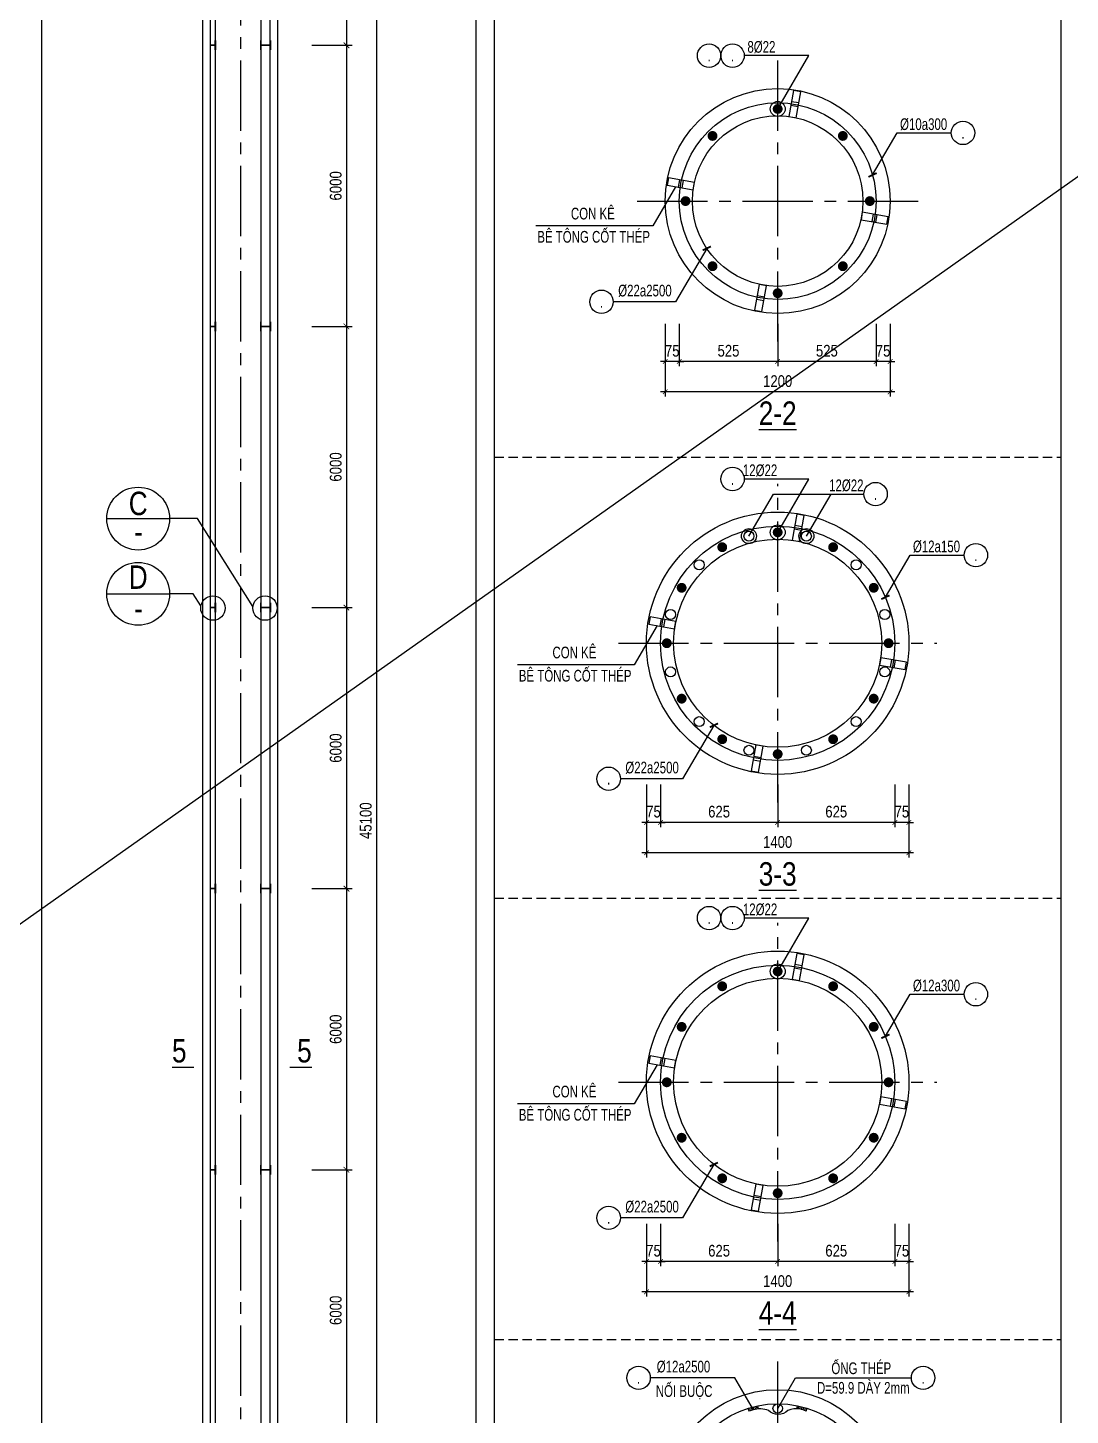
# Model space of a CAD drawing. Extents: x 171424 to 249266, y 74893 to 149166.
# Drawn here: x 203623 to 209186, y 135074 to 142478 of the extents above; entities that cross this region are included whole.
import ezdxf
from ezdxf.enums import TextEntityAlignment as Align

# ---------------------------------------------------------------- set-up
doc = ezdxf.new("R2010")
doc.units = 0
doc.header["$LTSCALE"] = 500
doc.header["$MEASUREMENT"] = 0
doc.header["$PDMODE"] = 3
doc.linetypes.add('CENTER2', pattern=[1.125, 0.75, -0.125, 0.125, -0.125])
doc.linetypes.add('HIDDEN', pattern=[0.375, 0.25, -0.125])
doc.layers.get('0').update_dxf_attribs({"linetype": 'CONTINUOUS'})
doc.layers.get('DEFPOINTS').update_dxf_attribs({"linetype": 'CONTINUOUS'})
for name, color, linetype in [('01.CDC.AXIS', 160, 'CENTER2'), ('02.CDC.DIM', 1, 'CONTINUOUS'), ('03.CDC.BORDER', 3, 'CONTINUOUS'), ('04.CDC.HIDDEN', 8, 'HIDDEN'), ('05.CDC.STEEL', 4, 'CONTINUOUS'), ('06.CDC.TEXT', 2, 'CONTINUOUS'), ('10.CDC.HATCH', 9, 'CONTINUOUS'), ('11.CDC.NOTE', 8, 'CONTINUOUS')]:
    doc.layers.add(name, color=color, linetype=linetype)
doc.layers.add('KCS_Plotter', color=11, linetype='CONTINUOUS', plot=False)
doc.styles.add('ARIAL', font='arial.ttf', dxfattribs={"width": 0.8})
doc.dimstyles.new('DIM100-25', dxfattribs={"dimtxt": 63, "dimasz": 30, "dimexe": 30, "dimexo": 0, "dimgap": 25, "dimtad": 1, "dimdec": 0, "dimlfac": 4, "dimzin": 0, "dimdsep": 46, "dimtxsty": 'ARIAL', "dimblk": 'ARCHTICK', "dimblk1": 'ARCHTICK', "dimblk2": 'D', "dimcen": 0, "dimdle": 30, "dimclrd": 1, "dimclre": 1, "dimclrt": 2, "dimadec": 0, "dimazin": 0, "dimtfac": 1, "dimtdec": 0, "dimtix": 1, "dimtofl": 0, "dimtmove": 2, "dimatfit": 3, "dimldrblk": 'ARCHTICK', "dimfxl": 1, "dimtolj": 1, "dimtzin": 0, "dimarcsym": 0})
doc.dimstyles.new('DIM25', dxfattribs={"dimscale": 25, "dimtxt": 2.5, "dimasz": 1, "dimexe": 1, "dimexo": 0, "dimgap": 1, "dimtad": 1, "dimdec": 0, "dimdsep": 46, "dimtxsty": 'ARIAL', "dimblk": 'ARCHTICK', "dimcen": 1, "dimdle": 1, "dimclrd": 1, "dimclre": 1, "dimclrt": 2, "dimadec": 0, "dimazin": 0, "dimtfac": 1, "dimtdec": 0, "dimtix": 1, "dimtmove": 2, "dimatfit": 3, "dimldrblk": 'ARCHTICK', "dimfxl": 1, "dimtolj": 1, "dimtzin": 0, "dimarcsym": 0})

# ---------------------------------------------------------------- blocks, each defined once
blk = doc.blocks.new('_ArchTick')
at = {"color": 0, "linetype": 'ByBlock', "const_width": 0.15}
blk.add_lwpolyline([(-0.5, -0.5), (0.5, 0.5)], dxfattribs=at)
blk = doc.blocks.new('*D490')
at = {"layer": '02.CDC.DIM', "color": 1, "lineweight": -2, "transparency": 16777216}
for p, q in [((206924.6, 138439.2), (206924.6, 138050.8)), ((208324.6, 138439.2), (208324.6, 138050.8)), ((208349.6, 138075.8), (206899.6, 138075.8))]:
    blk.add_line(p, q, dxfattribs=at)
at = {"layer": 'DEFPOINTS', "color": 0, "transparency": 16777216}
for p in [(206924.6, 138439.2), (208324.6, 138439.2), (206924.6, 138075.8)]:
    blk.add_point(p, dxfattribs=at)
at = {"layer": '02.CDC.DIM', "color": 1, "lineweight": -2, "transparency": 16777216, "xscale": 25, "yscale": 25, "zscale": 25, "rotation": 180}
blk.add_blockref('_ArchTick', (206924.6, 138075.8), dxfattribs=at)
at = {"layer": '02.CDC.DIM', "color": 1, "lineweight": -2, "transparency": 16777216, "xscale": 25, "yscale": 25, "zscale": 25}
blk.add_blockref('_ArchTick', (208324.6, 138075.8), dxfattribs=at)
at = {"layer": '02.CDC.DIM', "color": 2, "transparency": 16777216, "insert": (207624.6, 138132.7), "char_height": 62.5, "attachment_point": 5, "style": 'ARIAL'}
blk.add_mtext('\\A1;1400', dxfattribs=at)
blk = doc.blocks.new('*D491')
at = {"layer": '02.CDC.DIM', "color": 1, "lineweight": -2, "transparency": 16777216}
for p, q in [((207624.6, 138439.2), (207624.6, 138212.9)), ((208249.6, 138439.2), (208249.6, 138212.9)), ((208274.6, 138237.9), (207599.6, 138237.9))]:
    blk.add_line(p, q, dxfattribs=at)
at = {"layer": 'DEFPOINTS', "color": 0, "transparency": 16777216}
for p in [(207624.6, 138439.2), (208249.6, 138439.2), (207624.6, 138237.9)]:
    blk.add_point(p, dxfattribs=at)
at = {"layer": '02.CDC.DIM', "color": 1, "lineweight": -2, "transparency": 16777216, "xscale": 25, "yscale": 25, "zscale": 25, "rotation": 180}
blk.add_blockref('_ArchTick', (207624.6, 138237.9), dxfattribs=at)
at = {"layer": '02.CDC.DIM', "color": 1, "lineweight": -2, "transparency": 16777216, "xscale": 25, "yscale": 25, "zscale": 25}
blk.add_blockref('_ArchTick', (208249.6, 138237.9), dxfattribs=at)
at = {"layer": '02.CDC.DIM', "color": 2, "transparency": 16777216, "insert": (207937.1, 138294.8), "char_height": 62.5, "attachment_point": 5, "style": 'ARIAL'}
blk.add_mtext('\\A1;625', dxfattribs=at)
blk = doc.blocks.new('*D492')
at = {"layer": '02.CDC.DIM', "color": 1, "lineweight": -2, "transparency": 16777216}
for p, q in [((206924.6, 138439.2), (206924.6, 138212.9)), ((206999.6, 138439.2), (206999.6, 138212.9)), ((206924.6, 138237.9), (206899.6, 138237.9)), ((206999.6, 138237.9), (206924.6, 138237.9)), ((206999.6, 138237.9), (207024.6, 138237.9))]:
    blk.add_line(p, q, dxfattribs=at)
at = {"layer": 'DEFPOINTS', "color": 0, "transparency": 16777216}
for p in [(206924.6, 138439.2), (206999.6, 138439.2), (206924.6, 138237.9)]:
    blk.add_point(p, dxfattribs=at)
at = {"layer": '02.CDC.DIM', "color": 1, "lineweight": -2, "transparency": 16777216, "xscale": 25, "yscale": 25, "zscale": 25}
blk.add_blockref('_ArchTick', (206924.6, 138237.9), dxfattribs=at)
at = {"layer": '02.CDC.DIM', "color": 1, "lineweight": -2, "transparency": 16777216, "xscale": 25, "yscale": 25, "zscale": 25, "rotation": 180}
blk.add_blockref('_ArchTick', (206999.6, 138237.9), dxfattribs=at)
at = {"layer": '02.CDC.DIM', "color": 2, "transparency": 16777216, "insert": (206962.1, 138294.7), "char_height": 62.5, "attachment_point": 5, "style": 'ARIAL'}
blk.add_mtext('\\A1;75', dxfattribs=at)
blk = doc.blocks.new('*D493')
at = {"layer": '02.CDC.DIM', "color": 1, "lineweight": -2, "transparency": 16777216}
for p, q in [((206999.6, 138439.2), (206999.6, 138212.9)), ((207624.6, 138422.8), (207624.6, 138212.9)), ((207649.6, 138237.9), (206974.6, 138237.9))]:
    blk.add_line(p, q, dxfattribs=at)
at = {"layer": 'DEFPOINTS', "color": 0, "transparency": 16777216}
for p in [(206999.6, 138439.2), (207624.6, 138422.8), (206999.6, 138237.9)]:
    blk.add_point(p, dxfattribs=at)
at = {"layer": '02.CDC.DIM', "color": 1, "lineweight": -2, "transparency": 16777216, "xscale": 25, "yscale": 25, "zscale": 25, "rotation": 180}
blk.add_blockref('_ArchTick', (206999.6, 138237.9), dxfattribs=at)
at = {"layer": '02.CDC.DIM', "color": 1, "lineweight": -2, "transparency": 16777216, "xscale": 25, "yscale": 25, "zscale": 25}
blk.add_blockref('_ArchTick', (207624.6, 138237.9), dxfattribs=at)
at = {"layer": '02.CDC.DIM', "color": 2, "transparency": 16777216, "insert": (207312.1, 138294.8), "char_height": 62.5, "attachment_point": 5, "style": 'ARIAL'}
blk.add_mtext('\\A1;625', dxfattribs=at)
blk = doc.blocks.new('*D494')
at = {"layer": '02.CDC.DIM', "color": 1, "lineweight": -2, "transparency": 16777216}
for p, q in [((208249.6, 138439.2), (208249.6, 138212.9)), ((208324.6, 138439.2), (208324.6, 138212.9)), ((208249.6, 138237.9), (208224.6, 138237.9)), ((208324.6, 138237.9), (208249.6, 138237.9)), ((208324.6, 138237.9), (208349.6, 138237.9))]:
    blk.add_line(p, q, dxfattribs=at)
at = {"layer": 'DEFPOINTS', "color": 0, "transparency": 16777216}
for p in [(208249.6, 138439.2), (208324.6, 138439.2), (208249.6, 138237.9)]:
    blk.add_point(p, dxfattribs=at)
at = {"layer": '02.CDC.DIM', "color": 1, "lineweight": -2, "transparency": 16777216, "xscale": 25, "yscale": 25, "zscale": 25}
blk.add_blockref('_ArchTick', (208249.6, 138237.9), dxfattribs=at)
at = {"layer": '02.CDC.DIM', "color": 1, "lineweight": -2, "transparency": 16777216, "xscale": 25, "yscale": 25, "zscale": 25, "rotation": 180}
blk.add_blockref('_ArchTick', (208324.6, 138237.9), dxfattribs=at)
at = {"layer": '02.CDC.DIM', "color": 2, "transparency": 16777216, "insert": (208287.1, 138294.7), "char_height": 62.5, "attachment_point": 5, "style": 'ARIAL'}
blk.add_mtext('\\A1;75', dxfattribs=at)
blk = doc.blocks.new('*D495')
at = {"layer": '02.CDC.DIM', "color": 1, "lineweight": -2, "transparency": 16777216}
for p, q in [((206924.6, 136096.4), (206924.6, 135708)), ((208324.6, 136096.4), (208324.6, 135708)), ((208349.6, 135733), (206899.6, 135733))]:
    blk.add_line(p, q, dxfattribs=at)
at = {"layer": 'DEFPOINTS', "color": 0, "transparency": 16777216}
for p in [(206924.6, 136096.4), (208324.6, 136096.4), (206924.6, 135733)]:
    blk.add_point(p, dxfattribs=at)
at = {"layer": '02.CDC.DIM', "color": 1, "lineweight": -2, "transparency": 16777216, "xscale": 25, "yscale": 25, "zscale": 25, "rotation": 180}
blk.add_blockref('_ArchTick', (206924.6, 135733), dxfattribs=at)
at = {"layer": '02.CDC.DIM', "color": 1, "lineweight": -2, "transparency": 16777216, "xscale": 25, "yscale": 25, "zscale": 25}
blk.add_blockref('_ArchTick', (208324.6, 135733), dxfattribs=at)
at = {"layer": '02.CDC.DIM', "color": 2, "transparency": 16777216, "insert": (207624.6, 135789.9), "char_height": 62.5, "attachment_point": 5, "style": 'ARIAL'}
blk.add_mtext('\\A1;1400', dxfattribs=at)
blk = doc.blocks.new('*D496')
at = {"layer": '02.CDC.DIM', "color": 1, "lineweight": -2, "transparency": 16777216}
for p, q in [((207624.6, 136096.4), (207624.6, 135870.1)), ((208249.6, 136096.4), (208249.6, 135870.1)), ((208274.6, 135895.1), (207599.6, 135895.1))]:
    blk.add_line(p, q, dxfattribs=at)
at = {"layer": 'DEFPOINTS', "color": 0, "transparency": 16777216}
for p in [(207624.6, 136096.4), (208249.6, 136096.4), (207624.6, 135895.1)]:
    blk.add_point(p, dxfattribs=at)
at = {"layer": '02.CDC.DIM', "color": 1, "lineweight": -2, "transparency": 16777216, "xscale": 25, "yscale": 25, "zscale": 25, "rotation": 180}
blk.add_blockref('_ArchTick', (207624.6, 135895.1), dxfattribs=at)
at = {"layer": '02.CDC.DIM', "color": 1, "lineweight": -2, "transparency": 16777216, "xscale": 25, "yscale": 25, "zscale": 25}
blk.add_blockref('_ArchTick', (208249.6, 135895.1), dxfattribs=at)
at = {"layer": '02.CDC.DIM', "color": 2, "transparency": 16777216, "insert": (207937.1, 135952), "char_height": 62.5, "attachment_point": 5, "style": 'ARIAL'}
blk.add_mtext('\\A1;625', dxfattribs=at)
blk = doc.blocks.new('*D497')
at = {"layer": '02.CDC.DIM', "color": 1, "lineweight": -2, "transparency": 16777216}
for p, q in [((206924.6, 136096.4), (206924.6, 135870.1)), ((206999.6, 136096.4), (206999.6, 135870.1)), ((206924.6, 135895.1), (206899.6, 135895.1)), ((206999.6, 135895.1), (206924.6, 135895.1)), ((206999.6, 135895.1), (207024.6, 135895.1))]:
    blk.add_line(p, q, dxfattribs=at)
at = {"layer": 'DEFPOINTS', "color": 0, "transparency": 16777216}
for p in [(206924.6, 136096.4), (206999.6, 136096.4), (206924.6, 135895.1)]:
    blk.add_point(p, dxfattribs=at)
at = {"layer": '02.CDC.DIM', "color": 1, "lineweight": -2, "transparency": 16777216, "xscale": 25, "yscale": 25, "zscale": 25}
blk.add_blockref('_ArchTick', (206924.6, 135895.1), dxfattribs=at)
at = {"layer": '02.CDC.DIM', "color": 1, "lineweight": -2, "transparency": 16777216, "xscale": 25, "yscale": 25, "zscale": 25, "rotation": 180}
blk.add_blockref('_ArchTick', (206999.6, 135895.1), dxfattribs=at)
at = {"layer": '02.CDC.DIM', "color": 2, "transparency": 16777216, "insert": (206962.1, 135951.9), "char_height": 62.5, "attachment_point": 5, "style": 'ARIAL'}
blk.add_mtext('\\A1;75', dxfattribs=at)
blk = doc.blocks.new('*D498')
at = {"layer": '02.CDC.DIM', "color": 1, "lineweight": -2, "transparency": 16777216}
for p, q in [((206999.6, 136096.4), (206999.6, 135870.1)), ((207624.6, 136080), (207624.6, 135870.1)), ((207649.6, 135895.1), (206974.6, 135895.1))]:
    blk.add_line(p, q, dxfattribs=at)
at = {"layer": 'DEFPOINTS', "color": 0, "transparency": 16777216}
for p in [(206999.6, 136096.4), (207624.6, 136080), (206999.6, 135895.1)]:
    blk.add_point(p, dxfattribs=at)
at = {"layer": '02.CDC.DIM', "color": 1, "lineweight": -2, "transparency": 16777216, "xscale": 25, "yscale": 25, "zscale": 25, "rotation": 180}
blk.add_blockref('_ArchTick', (206999.6, 135895.1), dxfattribs=at)
at = {"layer": '02.CDC.DIM', "color": 1, "lineweight": -2, "transparency": 16777216, "xscale": 25, "yscale": 25, "zscale": 25}
blk.add_blockref('_ArchTick', (207624.6, 135895.1), dxfattribs=at)
at = {"layer": '02.CDC.DIM', "color": 2, "transparency": 16777216, "insert": (207312.1, 135952), "char_height": 62.5, "attachment_point": 5, "style": 'ARIAL'}
blk.add_mtext('\\A1;625', dxfattribs=at)
blk = doc.blocks.new('*D499')
at = {"layer": '02.CDC.DIM', "color": 1, "lineweight": -2, "transparency": 16777216}
for p, q in [((208249.6, 136096.4), (208249.6, 135870.1)), ((208324.6, 136096.4), (208324.6, 135870.1)), ((208249.6, 135895.1), (208224.6, 135895.1)), ((208324.6, 135895.1), (208249.6, 135895.1)), ((208324.6, 135895.1), (208349.6, 135895.1))]:
    blk.add_line(p, q, dxfattribs=at)
at = {"layer": 'DEFPOINTS', "color": 0, "transparency": 16777216}
for p in [(208249.6, 136096.4), (208324.6, 136096.4), (208249.6, 135895.1)]:
    blk.add_point(p, dxfattribs=at)
at = {"layer": '02.CDC.DIM', "color": 1, "lineweight": -2, "transparency": 16777216, "xscale": 25, "yscale": 25, "zscale": 25}
blk.add_blockref('_ArchTick', (208249.6, 135895.1), dxfattribs=at)
at = {"layer": '02.CDC.DIM', "color": 1, "lineweight": -2, "transparency": 16777216, "xscale": 25, "yscale": 25, "zscale": 25, "rotation": 180}
blk.add_blockref('_ArchTick', (208324.6, 135895.1), dxfattribs=at)
at = {"layer": '02.CDC.DIM', "color": 2, "transparency": 16777216, "insert": (208287.1, 135951.9), "char_height": 62.5, "attachment_point": 5, "style": 'ARIAL'}
blk.add_mtext('\\A1;75', dxfattribs=at)
blk = doc.blocks.new('*D47')
at = {"layer": '02.CDC.DIM', "color": 1, "lineweight": -2, "transparency": 16777216}
for p, q in [((207024.6, 140898.4), (207024.6, 140510)), ((208224.6, 140898.4), (208224.6, 140510)), ((208249.6, 140535), (206999.6, 140535))]:
    blk.add_line(p, q, dxfattribs=at)
at = {"layer": 'DEFPOINTS', "color": 0, "transparency": 16777216}
for p in [(207024.6, 140898.4), (208224.6, 140898.4), (207024.6, 140535)]:
    blk.add_point(p, dxfattribs=at)
at = {"layer": '02.CDC.DIM', "color": 1, "lineweight": -2, "transparency": 16777216, "xscale": 25, "yscale": 25, "zscale": 25, "rotation": 180}
blk.add_blockref('_ArchTick', (207024.6, 140535), dxfattribs=at)
at = {"layer": '02.CDC.DIM', "color": 1, "lineweight": -2, "transparency": 16777216, "xscale": 25, "yscale": 25, "zscale": 25}
blk.add_blockref('_ArchTick', (208224.6, 140535), dxfattribs=at)
at = {"layer": '02.CDC.DIM', "color": 2, "transparency": 16777216, "insert": (207624.6, 140591.9), "char_height": 62.5, "attachment_point": 5, "style": 'ARIAL'}
blk.add_mtext('\\A1;1200', dxfattribs=at)
blk = doc.blocks.new('*D48')
at = {"layer": '02.CDC.DIM', "color": 1, "lineweight": -2, "transparency": 16777216}
for p, q in [((207624.6, 140898.4), (207624.6, 140672.1)), ((208149.6, 140898.4), (208149.6, 140672.1)), ((208174.6, 140697.1), (207599.6, 140697.1))]:
    blk.add_line(p, q, dxfattribs=at)
at = {"layer": 'DEFPOINTS', "color": 0, "transparency": 16777216}
for p in [(207624.6, 140898.4), (208149.6, 140898.4), (207624.6, 140697.1)]:
    blk.add_point(p, dxfattribs=at)
at = {"layer": '02.CDC.DIM', "color": 1, "lineweight": -2, "transparency": 16777216, "xscale": 25, "yscale": 25, "zscale": 25, "rotation": 180}
blk.add_blockref('_ArchTick', (207624.6, 140697.1), dxfattribs=at)
at = {"layer": '02.CDC.DIM', "color": 1, "lineweight": -2, "transparency": 16777216, "xscale": 25, "yscale": 25, "zscale": 25}
blk.add_blockref('_ArchTick', (208149.6, 140697.1), dxfattribs=at)
at = {"layer": '02.CDC.DIM', "color": 2, "transparency": 16777216, "insert": (207887.1, 140754), "char_height": 62.5, "attachment_point": 5, "style": 'ARIAL'}
blk.add_mtext('\\A1;525', dxfattribs=at)
blk = doc.blocks.new('*D49')
at = {"layer": '02.CDC.DIM', "color": 1, "lineweight": -2, "transparency": 16777216}
for p, q in [((207024.6, 140898.4), (207024.6, 140672.1)), ((207099.6, 140898.4), (207099.6, 140672.1)), ((207024.6, 140697.1), (206999.6, 140697.1)), ((207099.6, 140697.1), (207024.6, 140697.1)), ((207099.6, 140697.1), (207124.6, 140697.1))]:
    blk.add_line(p, q, dxfattribs=at)
at = {"layer": 'DEFPOINTS', "color": 0, "transparency": 16777216}
for p in [(207024.6, 140898.4), (207099.6, 140898.4), (207024.6, 140697.1)]:
    blk.add_point(p, dxfattribs=at)
at = {"layer": '02.CDC.DIM', "color": 1, "lineweight": -2, "transparency": 16777216, "xscale": 25, "yscale": 25, "zscale": 25}
blk.add_blockref('_ArchTick', (207024.6, 140697.1), dxfattribs=at)
at = {"layer": '02.CDC.DIM', "color": 1, "lineweight": -2, "transparency": 16777216, "xscale": 25, "yscale": 25, "zscale": 25, "rotation": 180}
blk.add_blockref('_ArchTick', (207099.6, 140697.1), dxfattribs=at)
at = {"layer": '02.CDC.DIM', "color": 2, "transparency": 16777216, "insert": (207062.1, 140753.9), "char_height": 62.5, "attachment_point": 5, "style": 'ARIAL'}
blk.add_mtext('\\A1;75', dxfattribs=at)
blk = doc.blocks.new('*D50')
at = {"layer": '02.CDC.DIM', "color": 1, "lineweight": -2, "transparency": 16777216}
for p, q in [((207099.6, 140898.4), (207099.6, 140672.1)), ((207624.6, 140882), (207624.6, 140672.1)), ((207649.6, 140697.1), (207074.6, 140697.1))]:
    blk.add_line(p, q, dxfattribs=at)
at = {"layer": 'DEFPOINTS', "color": 0, "transparency": 16777216}
for p in [(207099.6, 140898.4), (207624.6, 140882), (207099.6, 140697.1)]:
    blk.add_point(p, dxfattribs=at)
at = {"layer": '02.CDC.DIM', "color": 1, "lineweight": -2, "transparency": 16777216, "xscale": 25, "yscale": 25, "zscale": 25, "rotation": 180}
blk.add_blockref('_ArchTick', (207099.6, 140697.1), dxfattribs=at)
at = {"layer": '02.CDC.DIM', "color": 1, "lineweight": -2, "transparency": 16777216, "xscale": 25, "yscale": 25, "zscale": 25}
blk.add_blockref('_ArchTick', (207624.6, 140697.1), dxfattribs=at)
at = {"layer": '02.CDC.DIM', "color": 2, "transparency": 16777216, "insert": (207362.1, 140754), "char_height": 62.5, "attachment_point": 5, "style": 'ARIAL'}
blk.add_mtext('\\A1;525', dxfattribs=at)
blk = doc.blocks.new('*D51')
at = {"layer": '02.CDC.DIM', "color": 1, "lineweight": -2, "transparency": 16777216}
for p, q in [((208149.6, 140898.4), (208149.6, 140672.1)), ((208224.6, 140898.4), (208224.6, 140672.1)), ((208149.6, 140697.1), (208124.6, 140697.1)), ((208224.6, 140697.1), (208149.6, 140697.1)), ((208224.6, 140697.1), (208249.6, 140697.1))]:
    blk.add_line(p, q, dxfattribs=at)
at = {"layer": 'DEFPOINTS', "color": 0, "transparency": 16777216}
for p in [(208149.6, 140898.4), (208224.6, 140898.4), (208149.6, 140697.1)]:
    blk.add_point(p, dxfattribs=at)
at = {"layer": '02.CDC.DIM', "color": 1, "lineweight": -2, "transparency": 16777216, "xscale": 25, "yscale": 25, "zscale": 25}
blk.add_blockref('_ArchTick', (208149.6, 140697.1), dxfattribs=at)
at = {"layer": '02.CDC.DIM', "color": 1, "lineweight": -2, "transparency": 16777216, "xscale": 25, "yscale": 25, "zscale": 25, "rotation": 180}
blk.add_blockref('_ArchTick', (208224.6, 140697.1), dxfattribs=at)
at = {"layer": '02.CDC.DIM', "color": 2, "transparency": 16777216, "insert": (208187.1, 140753.9), "char_height": 62.5, "attachment_point": 5, "style": 'ARIAL'}
blk.add_mtext('\\A1;75', dxfattribs=at)
blk = doc.blocks.new('*D99')
at = {"layer": '02.CDC.DIM', "color": 1, "lineweight": -2, "transparency": 16777216}
for p, q in [((205139.6, 143784.2), (205353.8, 143784.2)), ((205323.8, 143814.2), (205323.8, 142354.2)), ((205139.6, 142384.2), (205353.8, 142384.2))]:
    blk.add_line(p, q, dxfattribs=at)
at = {"layer": 'DEFPOINTS', "color": 0, "transparency": 16777216}
for p in [(205139.6, 143784.2), (205139.6, 142384.2), (205323.8, 142384.2)]:
    blk.add_point(p, dxfattribs=at)
at = {"layer": '02.CDC.DIM', "color": 1, "lineweight": -2, "transparency": 16777216, "xscale": 30, "yscale": 30, "zscale": 30}
for p, rotation in [((205323.8, 143784.2), 90), ((205323.8, 142384.2), 270)]:
    blk.add_blockref('_ArchTick', p, dxfattribs=dict(at, rotation=rotation))
at = {"layer": '02.CDC.DIM', "color": 2, "transparency": 16777216, "insert": (205266.7, 143084.2), "char_height": 63, "attachment_point": 5, "rotation": 90, "style": 'ARIAL'}
blk.add_mtext('\\A1;5600', dxfattribs=at)
blk = doc.blocks.new('D')
at = {"layer": '02.CDC.DIM'}
for p, q in [((-50, -50), (50, 50)), ((-86.75, 0), (86.75, 0))]:
    blk.add_line(p, q, dxfattribs=at)
blk = doc.blocks.new('*D100')
at = {"layer": '02.CDC.DIM', "color": 1, "lineweight": -2, "transparency": 16777216}
for p, q in [((205139.6, 142384.2), (205353.8, 142384.2)), ((205323.8, 142414.2), (205323.8, 140854.2)), ((205139.6, 140884.2), (205353.8, 140884.2))]:
    blk.add_line(p, q, dxfattribs=at)
at = {"layer": 'DEFPOINTS', "color": 0, "transparency": 16777216}
for p in [(205139.6, 142384.2), (205139.6, 140884.2), (205323.8, 140884.2)]:
    blk.add_point(p, dxfattribs=at)
at = {"layer": '02.CDC.DIM', "color": 1, "lineweight": -2, "transparency": 16777216, "xscale": 30, "yscale": 30, "zscale": 30}
for p, rotation in [((205323.8, 142384.2), 90), ((205323.8, 140884.2), 270)]:
    blk.add_blockref('_ArchTick', p, dxfattribs=dict(at, rotation=rotation))
at = {"layer": '02.CDC.DIM', "color": 2, "transparency": 16777216, "insert": (205266.7, 141634.2), "char_height": 63, "attachment_point": 5, "rotation": 90, "style": 'ARIAL'}
blk.add_mtext('\\A1;6000', dxfattribs=at)
blk = doc.blocks.new('*D101')
at = {"layer": '02.CDC.DIM', "color": 1, "lineweight": -2, "transparency": 16777216}
for p, q in [((205323.8, 140914.2), (205323.8, 139354.2)), ((205139.6, 140884.2), (205353.8, 140884.2)), ((205139.6, 139384.2), (205353.8, 139384.2))]:
    blk.add_line(p, q, dxfattribs=at)
at = {"layer": 'DEFPOINTS', "color": 0, "transparency": 16777216}
for p in [(205139.6, 140884.2), (205139.6, 139384.2), (205323.8, 139384.2)]:
    blk.add_point(p, dxfattribs=at)
at = {"layer": '02.CDC.DIM', "color": 1, "lineweight": -2, "transparency": 16777216, "xscale": 30, "yscale": 30, "zscale": 30}
for p, rotation in [((205323.8, 140884.2), 90), ((205323.8, 139384.2), 270)]:
    blk.add_blockref('_ArchTick', p, dxfattribs=dict(at, rotation=rotation))
at = {"layer": '02.CDC.DIM', "color": 2, "transparency": 16777216, "insert": (205266.7, 140134.2), "char_height": 63, "attachment_point": 5, "rotation": 90, "style": 'ARIAL'}
blk.add_mtext('\\A1;6000', dxfattribs=at)
blk = doc.blocks.new('*D102')
at = {"layer": '02.CDC.DIM', "color": 1, "lineweight": -2, "transparency": 16777216}
for p, q in [((205323.8, 139414.2), (205323.8, 137854.2)), ((205139.6, 139384.2), (205353.8, 139384.2)), ((205139.6, 137884.2), (205353.8, 137884.2))]:
    blk.add_line(p, q, dxfattribs=at)
at = {"layer": 'DEFPOINTS', "color": 0, "transparency": 16777216}
for p in [(205139.6, 139384.2), (205139.6, 137884.2), (205323.8, 137884.2)]:
    blk.add_point(p, dxfattribs=at)
at = {"layer": '02.CDC.DIM', "color": 1, "lineweight": -2, "transparency": 16777216, "xscale": 30, "yscale": 30, "zscale": 30}
for p, rotation in [((205323.8, 139384.2), 90), ((205323.8, 137884.2), 270)]:
    blk.add_blockref('_ArchTick', p, dxfattribs=dict(at, rotation=rotation))
at = {"layer": '02.CDC.DIM', "color": 2, "transparency": 16777216, "insert": (205266.7, 138634.2), "char_height": 63, "attachment_point": 5, "rotation": 90, "style": 'ARIAL'}
blk.add_mtext('\\A1;6000', dxfattribs=at)
blk = doc.blocks.new('*D103')
at = {"layer": '02.CDC.DIM', "color": 1, "lineweight": -2, "transparency": 16777216}
for p, q in [((205139.6, 137884.2), (205353.8, 137884.2)), ((205323.8, 137914.2), (205323.8, 136354.2)), ((205139.6, 136384.2), (205353.8, 136384.2))]:
    blk.add_line(p, q, dxfattribs=at)
at = {"layer": 'DEFPOINTS', "color": 0, "transparency": 16777216}
for p in [(205139.6, 137884.2), (205139.6, 136384.2), (205323.8, 136384.2)]:
    blk.add_point(p, dxfattribs=at)
at = {"layer": '02.CDC.DIM', "color": 1, "lineweight": -2, "transparency": 16777216, "xscale": 30, "yscale": 30, "zscale": 30}
for p, rotation in [((205323.8, 137884.2), 90), ((205323.8, 136384.2), 270)]:
    blk.add_blockref('_ArchTick', p, dxfattribs=dict(at, rotation=rotation))
at = {"layer": '02.CDC.DIM', "color": 2, "transparency": 16777216, "insert": (205266.7, 137134.2), "char_height": 63, "attachment_point": 5, "rotation": 90, "style": 'ARIAL'}
blk.add_mtext('\\A1;6000', dxfattribs=at)
blk = doc.blocks.new('*D104')
at = {"layer": '02.CDC.DIM', "color": 1, "lineweight": -2, "transparency": 16777216}
for p, q in [((205139.6, 136384.2), (205353.8, 136384.2)), ((205323.8, 136414.2), (205323.8, 134854.2)), ((205139.6, 134884.2), (205353.8, 134884.2))]:
    blk.add_line(p, q, dxfattribs=at)
at = {"layer": 'DEFPOINTS', "color": 0, "transparency": 16777216}
for p in [(205139.6, 136384.2), (205139.6, 134884.2), (205323.8, 134884.2)]:
    blk.add_point(p, dxfattribs=at)
at = {"layer": '02.CDC.DIM', "color": 1, "lineweight": -2, "transparency": 16777216, "xscale": 30, "yscale": 30, "zscale": 30}
for p, rotation in [((205323.8, 136384.2), 90), ((205323.8, 134884.2), 270)]:
    blk.add_blockref('_ArchTick', p, dxfattribs=dict(at, rotation=rotation))
at = {"layer": '02.CDC.DIM', "color": 2, "transparency": 16777216, "insert": (205266.7, 135634.2), "char_height": 63, "attachment_point": 5, "rotation": 90, "style": 'ARIAL'}
blk.add_mtext('\\A1;6000', dxfattribs=at)
blk = doc.blocks.new('*D109')
at = {"layer": '02.CDC.DIM', "color": 1, "lineweight": -2, "transparency": 16777216}
for p, q in [((205139.6, 143884.2), (205514.2, 143884.2)), ((205484.2, 143914.2), (205484.2, 132579.2)), ((205139.6, 132609.2), (205514.2, 132609.2))]:
    blk.add_line(p, q, dxfattribs=at)
at = {"layer": 'DEFPOINTS', "color": 0, "transparency": 16777216}
for p in [(205139.6, 143884.2), (205139.6, 132609.2), (205484.2, 132609.2)]:
    blk.add_point(p, dxfattribs=at)
at = {"layer": '02.CDC.DIM', "color": 1, "lineweight": -2, "transparency": 16777216, "xscale": 30, "yscale": 30, "zscale": 30}
for p, rotation in [((205484.2, 143884.2), 90), ((205484.2, 132609.2), 270)]:
    blk.add_blockref('_ArchTick', p, dxfattribs=dict(at, rotation=rotation))
at = {"layer": '02.CDC.DIM', "color": 2, "transparency": 16777216, "insert": (205427, 138246.7), "char_height": 63, "attachment_point": 5, "rotation": 90, "style": 'ARIAL'}
blk.add_mtext('\\A1;45100', dxfattribs=at)

msp = doc.modelspace()

# ---------------------------------------------------------------- linework, layer by layer
at = {"layer": '01.CDC.AXIS'}
for p, q in [((204758.19, 143990.67), (204758.19, 132219.24)), ((207624.63, 140803), (207624.63, 142303)), ((206874.63, 141553), (208374.63, 141553)), ((207624.63, 138343.78), (207624.63, 140043.78)), ((206774.63, 139193.78), (208474.63, 139193.78)), ((207624.63, 136001.01), (207624.63, 137701.01)), ((206774.63, 136851.01), (208474.63, 136851.01)), ((207624.63, 133860.71), (207624.63, 135360.71))]:
    msp.add_line(p, q, dxfattribs=at)
at = {"layer": '03.CDC.BORDER'}
for p, q in [((207737.91, 142076.34), (207698.52, 142083.28)), ((207734.44, 142056.64), (207695.05, 142063.59)), ((207101.29, 141666.28), (207094.34, 141626.89)), ((207120.99, 141662.81), (207114.04, 141623.42)), ((208128.27, 141443.19), (208135.22, 141482.58)), ((208147.97, 141439.71), (208154.91, 141479.1)), ((207514.82, 141049.35), (207554.21, 141042.41)), ((207511.34, 141029.66), (207550.74, 141022.71)), ((207751.8, 139795.9), (207712.41, 139802.85)), ((207755.28, 139815.6), (207715.88, 139822.55)), ((207002.81, 139324.43), (206995.86, 139285.04)), ((207022.5, 139320.96), (207015.56, 139281.56)), ((208226.75, 139066.6), (208233.7, 139106)), ((208246.45, 139063.13), (208253.39, 139102.52)), ((207497.45, 138591.66), (207536.84, 138584.71)), ((207493.98, 138571.96), (207533.37, 138565.01)), ((207751.8, 137453.13), (207712.41, 137460.08)), ((207755.28, 137472.83), (207715.88, 137479.77)), ((207002.81, 136981.66), (206995.86, 136942.27)), ((207022.5, 136978.18), (207015.56, 136938.79)), ((208226.75, 136723.83), (208233.7, 136763.22)), ((208246.45, 136720.36), (208253.39, 136759.75)), ((207493.98, 136229.19), (207533.37, 136222.24)), ((207497.45, 136248.88), (207536.84, 136241.94))]:
    msp.add_line(p, q, dxfattribs=at)
for points in [[(203698.44, 145355.41), (206013.68, 145355.41), (206013.68, 131255.83), (203698.44, 131255.83)], [(206113.68, 145355.41), (209135.58, 145355.41), (209135.58, 133125.41), (206113.68, 133125.41)], [(204598.93, 143884.24), (204623.93, 143884.24), (204623.93, 142384.24), (204598.93, 142384.24)], [(204917.45, 143884.24), (204867.45, 143884.24), (204867.45, 142384.24), (204917.45, 142384.24)], [(204597.01, 142359.32), (204598.93, 142359.32), (204598.93, 142409.17), (204597.01, 142409.17)], [(204598.93, 142384.24), (204623.93, 142384.24), (204623.93, 140884.24), (204598.93, 140884.24)], [(204625.85, 142359.32), (204623.93, 142359.32), (204623.93, 142409.17), (204625.85, 142409.17)], [(204865.53, 142359.32), (204867.45, 142359.32), (204867.45, 142409.17), (204865.53, 142409.17)], [(204917.45, 142384.24), (204867.45, 142384.24), (204867.45, 140884.24), (204917.45, 140884.24)], [(204919.37, 142359.32), (204917.45, 142359.32), (204917.45, 142409.17), (204919.37, 142409.17)], [(207684.63, 142004.5), (207724.02, 141997.55), (207748.33, 142135.42), (207708.94, 142142.37)], [(207173.13, 141613), (207180.07, 141652.39), (207042.2, 141676.7), (207035.25, 141637.31)], [(208076.13, 141493), (208069.18, 141453.6), (208207.06, 141429.29), (208214, 141468.69)], [(207564.63, 141101.5), (207525.24, 141108.44), (207500.93, 140970.57), (207540.32, 140963.62)], [(204597.01, 140859.32), (204598.93, 140859.32), (204598.93, 140909.17), (204597.01, 140909.17)], [(204625.85, 140859.32), (204623.93, 140859.32), (204623.93, 140909.17), (204625.85, 140909.17)], [(204865.53, 140859.32), (204867.45, 140859.32), (204867.45, 140909.17), (204865.53, 140909.17)], [(204919.37, 140859.32), (204917.45, 140859.32), (204917.45, 140909.17), (204919.37, 140909.17)], [(204598.93, 140884.24), (204623.93, 140884.24), (204623.93, 139384.24), (204598.93, 139384.24)], [(204917.45, 140884.24), (204867.45, 140884.24), (204867.45, 139384.24), (204917.45, 139384.24)], [(207701.99, 139743.76), (207741.39, 139736.82), (207765.7, 139874.69), (207726.3, 139881.63)], [(204597.01, 139359.32), (204598.93, 139359.32), (204598.93, 139409.17), (204597.01, 139409.17)], [(204625.85, 139359.32), (204623.93, 139359.32), (204623.93, 139409.17), (204625.85, 139409.17)], [(204865.53, 139359.32), (204867.45, 139359.32), (204867.45, 139409.17), (204865.53, 139409.17)], [(204919.37, 139359.32), (204917.45, 139359.32), (204917.45, 139409.17), (204919.37, 139409.17)], [(204598.93, 139384.24), (204623.93, 139384.24), (204623.93, 137884.24), (204598.93, 137884.24)], [(204917.45, 139384.24), (204867.45, 139384.24), (204867.45, 137884.24), (204917.45, 137884.24)], [(207074.65, 139271.14), (207081.59, 139310.54), (206943.72, 139334.85), (206936.77, 139295.46)], [(208174.61, 139116.42), (208167.66, 139077.02), (208305.54, 139052.71), (208312.48, 139092.1)], [(207547.26, 138643.8), (207507.87, 138650.74), (207483.56, 138512.87), (207522.95, 138505.93)], [(204597.01, 137859.32), (204598.93, 137859.32), (204598.93, 137909.17), (204597.01, 137909.17)], [(204598.93, 137884.24), (204623.93, 137884.24), (204623.93, 136384.24), (204598.93, 136384.24)], [(204625.85, 137859.32), (204623.93, 137859.32), (204623.93, 137909.17), (204625.85, 137909.17)], [(204865.53, 137859.32), (204867.45, 137859.32), (204867.45, 137909.17), (204865.53, 137909.17)], [(204917.45, 137884.24), (204867.45, 137884.24), (204867.45, 136384.24), (204917.45, 136384.24)], [(204919.37, 137859.32), (204917.45, 137859.32), (204917.45, 137909.17), (204919.37, 137909.17)], [(207701.99, 137400.99), (207741.39, 137394.04), (207765.7, 137531.92), (207726.3, 137538.86)], [(207074.65, 136928.37), (207081.59, 136967.77), (206943.72, 136992.08), (206936.77, 136952.68)], [(208174.61, 136773.64), (208167.66, 136734.25), (208305.54, 136709.94), (208312.48, 136749.33)], [(204597.01, 136359.32), (204598.93, 136359.32), (204598.93, 136409.17), (204597.01, 136409.17)], [(204598.93, 136384.24), (204623.93, 136384.24), (204623.93, 134884.24), (204598.93, 134884.24)], [(204625.85, 136359.32), (204623.93, 136359.32), (204623.93, 136409.17), (204625.85, 136409.17)], [(204865.53, 136359.32), (204867.45, 136359.32), (204867.45, 136409.17), (204865.53, 136409.17)], [(204917.45, 136384.24), (204867.45, 136384.24), (204867.45, 134884.24), (204917.45, 134884.24)], [(204919.37, 136359.32), (204917.45, 136359.32), (204917.45, 136409.17), (204919.37, 136409.17)], [(207547.26, 136301.03), (207507.87, 136307.97), (207483.56, 136170.1), (207522.95, 136163.15)]]:
    msp.add_lwpolyline(points, close=True, dxfattribs=at)
for centre, radius in [((207624.63, 141553), 600), ((207624.63, 139193.78), 700), ((207624.63, 136851.01), 700), ((207624.63, 134610.71), 600)]:
    msp.add_circle(centre, radius, dxfattribs=at)
at = {"layer": '04.CDC.HIDDEN', "ltscale": 0.4}
for p, q in [((206113.68, 140187.41), (209135.58, 140187.41)), ((206113.68, 137833.41), (209135.58, 137833.41)), ((206113.68, 135479.41), (209135.58, 135479.41))]:
    msp.add_line(p, q, dxfattribs=at)
at = {"layer": '05.CDC.STEEL', "const_width": 26.25}
for points in [[(207637.75, 142044.59, 1), (207611.5, 142044.59, 1)], [(207286.3, 141909.89, 1), (207267.74, 141891.32, 1)], [(207981.52, 141891.32, 1), (207962.96, 141909.89, 1)], [(207133.03, 141566.12, 1), (207133.03, 141539.87, 1)], [(208116.22, 141539.87, 1), (208116.22, 141566.12, 1)], [(207267.74, 141214.67, 1), (207286.3, 141196.11, 1)], [(207962.96, 141196.11, 1), (207981.52, 141214.67, 1)], [(207611.5, 141061.4, 1), (207637.75, 141061.4, 1)], [(207637.75, 139785.37, 1), (207611.5, 139785.37, 1)], [(207340.2, 139712.68, 1), (207317.46, 139699.55, 1)], [(207931.79, 139699.55, 1), (207909.06, 139712.68, 1)], [(207118.86, 139500.94, 1), (207105.73, 139478.21, 1)], [(208143.53, 139478.21, 1), (208130.4, 139500.94, 1)], [(207033.03, 139206.9, 1), (207033.03, 139180.65, 1)], [(208216.22, 139180.65, 1), (208216.22, 139206.9, 1)], [(207105.73, 138909.35, 1), (207118.86, 138886.62, 1)], [(208130.4, 138886.62, 1), (208143.53, 138909.35, 1)], [(207317.46, 138688.01, 1), (207340.2, 138674.88, 1)], [(207909.06, 138674.88, 1), (207931.79, 138688.01, 1)], [(207611.5, 138602.19, 1), (207637.75, 138602.19, 1)], [(207637.75, 137442.6, 1), (207611.5, 137442.6, 1)], [(207340.2, 137369.91, 1), (207317.46, 137356.78, 1)], [(207931.79, 137356.78, 1), (207909.06, 137369.91, 1)], [(207118.86, 137158.17, 1), (207105.73, 137135.44, 1)], [(208143.53, 137135.44, 1), (208130.4, 137158.17, 1)], [(207033.03, 136864.13, 1), (207033.03, 136837.88, 1)], [(208216.22, 136837.88, 1), (208216.22, 136864.13, 1)], [(207105.73, 136566.58, 1), (207118.86, 136543.85, 1)], [(208130.4, 136543.85, 1), (208143.53, 136566.58, 1)], [(207317.46, 136345.24, 1), (207340.2, 136332.11, 1)], [(207909.06, 136332.11, 1), (207931.79, 136345.24, 1)], [(207611.5, 136259.42, 1), (207637.75, 136259.42, 1)]]:
    msp.add_lwpolyline(points, format="xyb", close=True, dxfattribs=at)
at = {"layer": '05.CDC.STEEL'}
msp.add_lwpolyline([(207776.72, 135096.31, 0.0317316), (207743.1, 135107.93, 0.1152034), (207679.12, 135100.34, -0.4276818), (207576.18, 135100.34, 0.1485193), (207493.47, 135103.08, -0.0050796), (207471.59, 135096.31, 0.0206179)], format="xyb", dxfattribs=at)
for centre, radius in [((207624.63, 141553), 525), ((207624.63, 141553), 455), ((207624.63, 139193.78), 625), ((207471.51, 139765.22), 26.72), ((207777.74, 139765.22), 26.72), ((207624.63, 139193.78), 555), ((207206.31, 139612.1), 26.72), ((208042.95, 139612.1), 26.72), ((207053.19, 139346.9), 26.72), ((208196.06, 139346.9), 26.72), ((207053.19, 139040.66), 26.72), ((208196.06, 139040.66), 26.72), ((207206.31, 138775.46), 26.72), ((208042.95, 138775.46), 26.72), ((207471.51, 138622.34), 26.72), ((207777.74, 138622.34), 26.72), ((207624.63, 136851.01), 625), ((207624.63, 136851.01), 555), ((207624.63, 134610.71), 525), ((207624.63, 135110.71), 25)]:
    msp.add_circle(centre, radius, dxfattribs=at)
at = {"layer": '10.CDC.HATCH'}
for p, q in [((204558.19, 132334.24), (204558.19, 143584.24)), ((204958.19, 132334.24), (204958.19, 143584.24))]:
    msp.add_line(p, q, dxfattribs=at)
at = {"layer": '11.CDC.NOTE'}
for p, q in [((204045, 139858.66), (204380.41, 139858.66)), ((204045, 139457.29), (204380.41, 139457.29)), ((207480.26, 135099.41), (207475.89, 135114.2)), ((207489.16, 135102.65), (207485.25, 135116.87)), ((207498.03, 135105.56), (207494.51, 135119.33)), ((207506.15, 135107.93), (207502.94, 135121.41)), ((207514.46, 135108.61), (207511.21, 135123.31)), ((207521.89, 135108.81), (207518.57, 135124.88)), ((207727.37, 135108.81), (207730.69, 135124.88)), ((207734.8, 135108.61), (207738.05, 135123.31)), ((207743.1, 135107.93), (207746.32, 135121.41)), ((207751.23, 135105.56), (207754.75, 135119.33)), ((207760.1, 135102.65), (207764.01, 135116.87)), ((207769, 135099.41), (207773.37, 135114.2)), ((207472.54, 135096.31), (207467.72, 135111.71)), ((207776.72, 135096.31), (207781.54, 135111.71))]:
    msp.add_line(p, q, dxfattribs=at)
for points in [[(207624.63, 142044.59), (207791.33, 142329.09), (207446.2, 142329.09)], [(208130.83, 141692.22), (208262.36, 141916.68), (208550.84, 141916.68)], [(207080.24, 141629.37), (206957.95, 141420.66), (206334.79, 141420.66)], [(207246.08, 141300.56), (207079.08, 141015.56), (206747.12, 141015.56)], [(207624.63, 139785.37), (207791.33, 140069.87), (207446.2, 140069.87)], [(207471.51, 139765.22), (207603.04, 139989.68), (208084.62, 139989.68)], [(207777.74, 139765.22), (207909.27, 139989.68), (208084.62, 139989.68)], [(204824.9, 139389.53), (204529.32, 139858.66), (204380.41, 139858.66)], [(208199.48, 139439.09), (208331, 139663.55), (208619.49, 139663.55)], [(204547.39, 139392.84), (204506.77, 139457.29), (204380.41, 139457.29)], [(206981.76, 139287.52), (206859.46, 139078.81), (206236.31, 139078.81)], [(207284.11, 138755.52), (207117.11, 138470.52), (206785.16, 138470.52)], [(207624.63, 137442.6), (207791.33, 137727.1), (207446.2, 137727.1)], [(208199.48, 137096.32), (208331, 137320.78), (208619.49, 137320.78)], [(206981.76, 136944.75), (206859.46, 136736.04), (206236.31, 136736.04)], [(207284.11, 136412.75), (207117.11, 136127.75), (206785.16, 136127.75)], [(207495.58, 135103.63), (207395.68, 135274.12), (206944.93, 135274.12)], [(207624.63, 135110.71), (207720.38, 135274.12), (208338.07, 135274.12)]]:
    msp.add_lwpolyline(points, dxfattribs=at)
at = {"layer": '11.CDC.NOTE', "const_width": 10}
for points in [[(208108.83, 141681.97), (208152.83, 141702.48)], [(207224.08, 141290.3), (207268.07, 141310.82)], [(208177.48, 139428.83), (208221.47, 139449.34)], [(207262.11, 138745.26), (207306.11, 138765.78)], [(208177.48, 137086.06), (208221.47, 137106.57)], [(207262.11, 136402.49), (207306.11, 136423)]]:
    msp.add_lwpolyline(points, dxfattribs=at)
at = {"layer": '11.CDC.NOTE'}
for centre, radius in [((207258.7, 142329.09), 62.5), ((207383.7, 142329.09), 62.5), ((207624.63, 142044.59), 40), ((208613.34, 141916.68), 62.5), ((206684.62, 141015.56), 62.5), ((207383.7, 140069.87), 62.5), ((204212.7, 139858.66), 167.71), ((208147.12, 139989.68), 62.5), ((207471.51, 139765.22), 40), ((207624.63, 139785.37), 40), ((207777.74, 139765.22), 40), ((208681.99, 139663.55), 62.5), ((204212.7, 139457.29), 167.71), ((204611.43, 139381.12), 65.11), ((204889.46, 139381.12), 65.11), ((206722.66, 138470.52), 62.5), ((207258.7, 137727.1), 62.5), ((207383.7, 137727.1), 62.5), ((207624.63, 137442.6), 40), ((208681.99, 137320.78), 62.5), ((206722.66, 136127.75), 62.5), ((206882.43, 135274.12), 62.5), ((208400.57, 135274.12), 62.5)]:
    msp.add_circle(centre, radius, dxfattribs=at)
at = {"layer": 'KCS_Plotter'}
msp.add_line((193948.44, 130892.91), (214973.44, 145742.91), dxfattribs=at)

# ---------------------------------------------------------------- texts
at = {"layer": '06.CDC.TEXT', "style": 'ARIAL'}
for s, height, width, p in [('8%%C22', 62.5, 0.7, (207537.82, 142375.86)), ('%%C10a300', 62.5, 0.7, (208403.26, 141963.46)), ('CON KÊ', 62.5, 0.7, (206638.64, 141494.18)), ('BÊ TÔNG CỐT THÉP', 62.5, 0.7, (206642.57, 141371.27)), ('%%C22a2500', 62.5, 0.7, (206916.41, 141075.59)), ('%%U2-2', 125, 0.8, (207624.63, 140422.31)), ('12%%C22', 62.5, 0.7, (207530.65, 140116.65)), ('12%%C22', 62.5, 0.7, (207990.9, 140036.45)), ('%%C12a150', 62.5, 0.7, (208471.91, 139710.32)), ('CON KÊ', 62.5, 0.7, (206540.16, 139152.33)), ('BÊ TÔNG CỐT THÉP', 62.5, 0.7, (206544.09, 139029.42)), ('%%C22a2500', 62.5, 0.7, (206954.44, 138530.55)), ('%%U3-3', 125, 0.8, (207624.63, 137963.09)), ('12%%C22', 62.5, 0.7, (207530.65, 137773.88)), ('%%C12a300', 62.5, 0.7, (208471.91, 137367.55)), ('CON KÊ', 62.5, 0.7, (206540.16, 136809.56)), ('BÊ TÔNG CỐT THÉP', 62.5, 0.7, (206544.09, 136686.65)), ('%%C22a2500', 62.5, 0.7, (206954.44, 136187.78)), ('%%U4-4', 125, 0.8, (207624.63, 135620.32)), ('%%C12a2500', 62.5, 0.7, (207122.09, 135334.15)), ('ỐNG THÉP', 62.5, 0.7, (208070.68, 135334.15)), ('D=59.9 DÀY 2mm', 62.5, 0.7, (208081.4, 135228.32)), ('NỐI BUỘC', 62.5, 0.7, (207125.5, 135206.13))]:
    msp.add_text(s, height=height, dxfattribs=dict(at, width=width)).set_placement(p, align=Align.MIDDLE)
for s, height, width, p in [('.', 62.5, 0.7, (207258.7, 142329.09)), ('.', 62.5, 0.7, (207383.7, 142329.09)), ('.', 62.5, 0.7, (208613.34, 141916.68)), ('.', 62.5, 0.7, (206684.62, 141015.56)), ('C', 125, 0.8, (204212.7, 139939.74)), ('.', 62.5, 0.7, (207383.7, 140069.87)), ('.', 62.5, 0.7, (208147.12, 139989.68)), ('-', 125, 0.8, (204214.15, 139788.64)), ('.', 62.5, 0.7, (208681.99, 139663.55)), ('D', 125, 0.8, (204212.7, 139546.48)), ('-', 125, 0.8, (204214.3, 139380.27)), ('.', 62.5, 0.7, (206722.66, 138470.52)), ('.', 62.5, 0.7, (207258.7, 137727.1)), ('.', 62.5, 0.7, (207383.7, 137727.1)), ('.', 62.5, 0.7, (208681.99, 137320.78)), ('.', 62.5, 0.7, (206722.66, 136127.75)), ('.', 62.5, 0.7, (206882.43, 135274.12)), ('.', 62.5, 0.7, (208400.57, 135274.12))]:
    msp.add_text(s, height=height, dxfattribs=dict(at, width=width)).set_placement(p, align=Align.MIDDLE_CENTER)
at = {"layer": '06.CDC.TEXT', "style": 'ARIAL', "width": 0.8}
for s, p in [('%%U5 ', (204451.33, 136956.95)), ('%%U 5', (205080.18, 136956.95))]:
    msp.add_text(s, height=125, dxfattribs=at).set_placement(p, align=Align.CENTER)

# ---------------------------------------------------------------- dimensions: what is measured, and where the dimension line sits
at = {"layer": '02.CDC.DIM'}
for base, p1, p2, picture, middle in [((205484.2, 132609.24), (205139.6, 143884.24), (205139.6, 132609.24), '*D109', (205427.04, 138246.74)), ((205323.82, 142384.24), (205139.6, 143784.24), (205139.6, 142384.24), '*D99', (205266.65, 143084.24)), ((205323.82, 140884.24), (205139.6, 142384.24), (205139.6, 140884.24), '*D100', (205266.65, 141634.24)), ((205323.82, 139384.24), (205139.6, 140884.24), (205139.6, 139384.24), '*D101', (205266.65, 140134.24)), ((205323.82, 137884.24), (205139.6, 139384.24), (205139.6, 137884.24), '*D102', (205266.65, 138634.24)), ((205323.82, 136384.24), (205139.6, 137884.24), (205139.6, 136384.24), '*D103', (205266.65, 137134.24)), ((205323.82, 134884.24), (205139.6, 136384.24), (205139.6, 134884.24), '*D104', (205266.65, 135634.24))]:
    dim = msp.add_linear_dim(base=base, p1=p1, p2=p2, angle=90, dimstyle='DIM100-25', dxfattribs=at)
    dim.commit()
    dim.dimension.update_dxf_attribs({"geometry": picture, "text_midpoint": middle})
for base, p1, p2, picture, middle in [((207024.63, 140534.97), (208224.63, 140898.39), (207024.63, 140898.39), '*D47', (207624.63, 140591.88)), ((207024.63, 140697.1), (207099.63, 140898.39), (207024.63, 140898.39), '*D49', (207062.13, 140753.88)), ((207099.63, 140697.1), (207624.63, 140882.02), (207099.63, 140898.39), '*D50', (207362.13, 140754.01)), ((207624.63, 140697.1), (208149.63, 140898.39), (207624.63, 140898.39), '*D48', (207887.13, 140754.01)), ((208149.63, 140697.1), (208224.63, 140898.39), (208149.63, 140898.39), '*D51', (208187.13, 140753.88)), ((206924.63, 138075.76), (208324.63, 138439.18), (206924.63, 138439.18), '*D490', (207624.63, 138132.67)), ((206924.63, 138237.88), (206999.63, 138439.18), (206924.63, 138439.18), '*D492', (206962.13, 138294.67)), ((206999.63, 138237.88), (207624.63, 138422.81), (206999.63, 138439.18), '*D493', (207312.13, 138294.79)), ((207624.63, 138237.88), (208249.63, 138439.18), (207624.63, 138439.18), '*D491', (207937.13, 138294.79)), ((208249.63, 138237.88), (208324.63, 138439.18), (208249.63, 138439.18), '*D494', (208287.13, 138294.67)), ((206924.63, 135732.99), (208324.63, 136096.41), (206924.63, 136096.41), '*D495', (207624.63, 135789.9)), ((206924.63, 135895.11), (206999.63, 136096.41), (206924.63, 136096.41), '*D497', (206962.13, 135951.89)), ((206999.63, 135895.11), (207624.63, 136080.03), (206999.63, 136096.41), '*D498', (207312.13, 135952.02)), ((207624.63, 135895.11), (208249.63, 136096.41), (207624.63, 136096.41), '*D496', (207937.13, 135952.02)), ((208249.63, 135895.11), (208324.63, 136096.41), (208249.63, 136096.41), '*D499', (208287.13, 135951.89))]:
    dim = msp.add_linear_dim(base=base, p1=p1, p2=p2, dimstyle='DIM25', dxfattribs=at)
    dim.commit()
    dim.dimension.update_dxf_attribs({"geometry": picture, "text_midpoint": middle})

doc.saveas('drawing.dxf')
